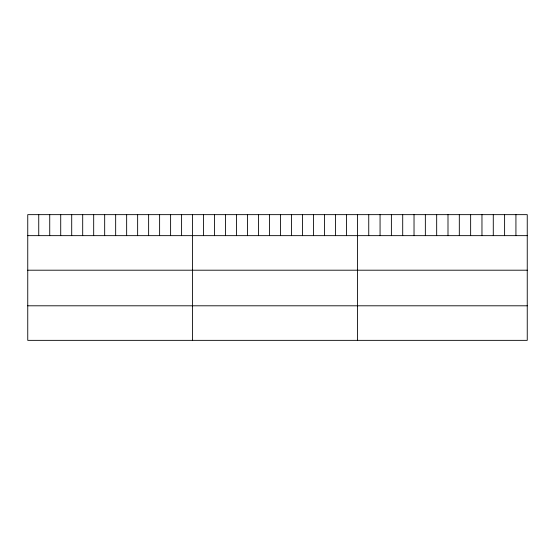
<?xml version="1.0" encoding="UTF-8"?>
<svg xmlns="http://www.w3.org/2000/svg" width="555" height="555" viewBox="0 0 555 555"><rect width="100%" height="100%" fill="white"/><g stroke="black" fill="none" stroke-linecap="round" stroke-linejoin="round"><path stroke-width="0.83" d="M527.25 235.646L527.25 340.354L27.75 340.354L27.75 214.646L527.25 214.646L527.25 235.646L27.75 235.646M27.75 270.202L527.25 270.202M27.75 305.798L527.25 305.798M515.928 214.646L515.928 235.646M504.606 214.646L504.606 235.646M493.284 214.646L493.284 235.646M481.962 214.646L481.962 235.646M470.64 214.646L470.64 235.646M459.318 214.646L459.318 235.646M447.996 214.646L447.996 235.646M436.674 214.646L436.674 235.646M425.352 214.646L425.352 235.646M414.03 214.646L414.03 235.646M402.708 214.646L402.708 235.646M391.386 214.646L391.386 235.646M380.064 214.646L380.064 235.646M368.742 214.646L368.742 235.646M357.42 214.646L357.42 340.354M346.431 214.646L346.431 235.646M335.442 214.646L335.442 235.646M324.453 214.646L324.453 235.646M313.464 214.646L313.464 235.646M302.475 214.646L302.475 235.646M291.486 214.646L291.486 235.646M280.497 214.646L280.497 235.646M269.508 214.646L269.508 235.646M258.519 214.646L258.519 235.646M247.53 214.646L247.53 235.646M236.541 214.646L236.541 235.646M225.552 214.646L225.552 235.646M214.563 214.646L214.563 235.646M203.574 214.646L203.574 235.646M192.585 214.646L192.585 340.354M181.596 214.646L181.596 235.646M170.607 214.646L170.607 235.646M159.618 214.646L159.618 235.646M148.629 214.646L148.629 235.646M137.64 214.646L137.64 235.646M126.651 214.646L126.651 235.646M115.662 214.646L115.662 235.646M104.673 214.646L104.673 235.646M93.684 214.646L93.684 235.646M82.695 214.646L82.695 235.646M71.706 214.646L71.706 235.646M60.717 214.646L60.717 235.646M49.728 214.646L49.728 235.646M38.739 214.646L38.739 235.646"/></g></svg>
